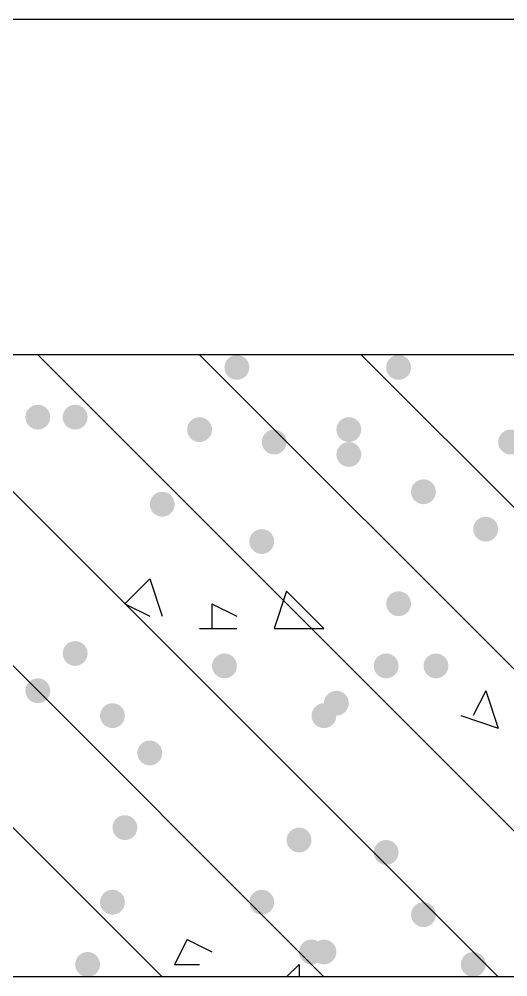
# Model space of a CAD drawing. Header units: inches. Extents: x 11 to 286, y 6 to 196.
# Drawn here: x 97.063 to 98.726, y 122.569 to 125.829 of the extents above; entities that cross this region are included whole.
import ezdxf

# ---------------------------------------------------------------- set-up
doc = ezdxf.new("R2010")
doc.units = ezdxf.units.IN
doc.header["$MEASUREMENT"] = 0
doc.layers.add('PDF_几何图形', color=7, linetype='Continuous')
doc.layers.add('PDF_实体填充', color=7, linetype='Continuous', true_color=0xffffff)

msp = doc.modelspace()

# ---------------------------------------------------------------- hatches: boundary and pattern name
at = {"layer": 'PDF_实体填充', "transparency": 33554559}
h = msp.add_hatch(color=7, dxfattribs=at)
edge = h.paths.add_edge_path(flags=0)
edge.add_spline(control_points=[(97.8464, 124.6434), (97.8464, 124.6202), (97.8274, 124.6011), (97.8041, 124.6011)], knot_values=[0, 0, 0, 0, 1, 1, 1, 1], degree=3, periodic=0)
edge.add_spline(control_points=[(97.8041, 124.6011), (97.7808, 124.6011), (97.7618, 124.6202), (97.7618, 124.6434)], knot_values=[0, 0, 0, 0, 1, 1, 1, 1], degree=3, periodic=0)
edge.add_line((97.7618, 124.6434), (97.7618, 124.6434))
edge.add_spline(control_points=[(97.7618, 124.6434), (97.7618, 124.6667), (97.7808, 124.6858), (97.8041, 124.6858)], knot_values=[0, 0, 0, 0, 1, 1, 1, 1], degree=3, periodic=0)
edge.add_spline(control_points=[(97.8041, 124.6858), (97.8274, 124.6858), (97.8464, 124.6667), (97.8464, 124.6434)], knot_values=[0, 0, 0, 0, 1, 1, 1, 1], degree=3, periodic=0)
edge.add_line((97.8464, 124.6434), (97.8464, 124.6434))
edge.add_line((97.8464, 124.6434), (97.8464, 124.6434))
h = msp.add_hatch(color=7, dxfattribs=at)
edge = h.paths.add_edge_path(flags=0)
edge.add_spline(control_points=[(98.3968, 124.6434), (98.3968, 124.6202), (98.3777, 124.6011), (98.3544, 124.6011)], knot_values=[0, 0, 0, 0, 1, 1, 1, 1], degree=3, periodic=0)
edge.add_spline(control_points=[(98.3544, 124.6011), (98.3312, 124.6011), (98.3121, 124.6202), (98.3121, 124.6434)], knot_values=[0, 0, 0, 0, 1, 1, 1, 1], degree=3, periodic=0)
edge.add_line((98.3121, 124.6434), (98.3121, 124.6434))
edge.add_spline(control_points=[(98.3121, 124.6434), (98.3121, 124.6667), (98.3312, 124.6858), (98.3544, 124.6858)], knot_values=[0, 0, 0, 0, 1, 1, 1, 1], degree=3, periodic=0)
edge.add_spline(control_points=[(98.3544, 124.6858), (98.3777, 124.6858), (98.3968, 124.6667), (98.3968, 124.6434)], knot_values=[0, 0, 0, 0, 1, 1, 1, 1], degree=3, periodic=0)
edge.add_line((98.3968, 124.6434), (98.3968, 124.6434))
edge.add_line((98.3968, 124.6434), (98.3968, 124.6434))
h = msp.add_hatch(color=7, dxfattribs=at)
edge = h.paths.add_edge_path(flags=0)
edge.add_spline(control_points=[(97.1691, 124.4741), (97.1691, 124.4508), (97.1501, 124.4318), (97.1268, 124.4318)], knot_values=[0, 0, 0, 0, 1, 1, 1, 1], degree=3, periodic=0)
edge.add_spline(control_points=[(97.1268, 124.4318), (97.1035, 124.4318), (97.0844, 124.4508), (97.0844, 124.4741)], knot_values=[0, 0, 0, 0, 1, 1, 1, 1], degree=3, periodic=0)
edge.add_line((97.0844, 124.4741), (97.0844, 124.4741))
edge.add_spline(control_points=[(97.0844, 124.4741), (97.0844, 124.4974), (97.1035, 124.5164), (97.1268, 124.5164)], knot_values=[0, 0, 0, 0, 1, 1, 1, 1], degree=3, periodic=0)
edge.add_spline(control_points=[(97.1268, 124.5164), (97.1501, 124.5164), (97.1691, 124.4974), (97.1691, 124.4741)], knot_values=[0, 0, 0, 0, 1, 1, 1, 1], degree=3, periodic=0)
edge.add_line((97.1691, 124.4741), (97.1691, 124.4741))
edge.add_line((97.1691, 124.4741), (97.1691, 124.4741))
h = msp.add_hatch(color=7, dxfattribs=at)
edge = h.paths.add_edge_path(flags=0)
edge.add_spline(control_points=[(97.2961, 124.4741), (97.2961, 124.4508), (97.2771, 124.4318), (97.2538, 124.4318)], knot_values=[0, 0, 0, 0, 1, 1, 1, 1], degree=3, periodic=0)
edge.add_spline(control_points=[(97.2538, 124.4318), (97.2305, 124.4318), (97.2114, 124.4508), (97.2114, 124.4741)], knot_values=[0, 0, 0, 0, 1, 1, 1, 1], degree=3, periodic=0)
edge.add_line((97.2114, 124.4741), (97.2114, 124.4741))
edge.add_spline(control_points=[(97.2114, 124.4741), (97.2114, 124.4974), (97.2305, 124.5164), (97.2538, 124.5164)], knot_values=[0, 0, 0, 0, 1, 1, 1, 1], degree=3, periodic=0)
edge.add_spline(control_points=[(97.2538, 124.5164), (97.2771, 124.5164), (97.2961, 124.4974), (97.2961, 124.4741)], knot_values=[0, 0, 0, 0, 1, 1, 1, 1], degree=3, periodic=0)
edge.add_line((97.2961, 124.4741), (97.2961, 124.4741))
edge.add_line((97.2961, 124.4741), (97.2961, 124.4741))
h = msp.add_hatch(color=7, dxfattribs=at)
edge = h.paths.add_edge_path(flags=0)
edge.add_spline(control_points=[(97.7194, 124.4318), (97.7194, 124.4085), (97.7004, 124.3894), (97.6771, 124.3894)], knot_values=[0, 0, 0, 0, 1, 1, 1, 1], degree=3, periodic=0)
edge.add_spline(control_points=[(97.6771, 124.3894), (97.6538, 124.3894), (97.6348, 124.4085), (97.6348, 124.4318)], knot_values=[0, 0, 0, 0, 1, 1, 1, 1], degree=3, periodic=0)
edge.add_line((97.6348, 124.4318), (97.6348, 124.4318))
edge.add_spline(control_points=[(97.6348, 124.4318), (97.6348, 124.4551), (97.6538, 124.4741), (97.6771, 124.4741)], knot_values=[0, 0, 0, 0, 1, 1, 1, 1], degree=3, periodic=0)
edge.add_spline(control_points=[(97.6771, 124.4741), (97.7004, 124.4741), (97.7194, 124.4551), (97.7194, 124.4318)], knot_values=[0, 0, 0, 0, 1, 1, 1, 1], degree=3, periodic=0)
edge.add_line((97.7194, 124.4318), (97.7194, 124.4318))
edge.add_line((97.7194, 124.4318), (97.7194, 124.4318))
h = msp.add_hatch(color=7, dxfattribs=at)
edge = h.paths.add_edge_path(flags=0)
edge.add_spline(control_points=[(98.2274, 124.4318), (98.2274, 124.4085), (98.2084, 124.3894), (98.1851, 124.3894)], knot_values=[0, 0, 0, 0, 1, 1, 1, 1], degree=3, periodic=0)
edge.add_spline(control_points=[(98.1851, 124.3894), (98.1618, 124.3894), (98.1428, 124.4085), (98.1428, 124.4318)], knot_values=[0, 0, 0, 0, 1, 1, 1, 1], degree=3, periodic=0)
edge.add_line((98.1428, 124.4318), (98.1428, 124.4318))
edge.add_spline(control_points=[(98.1428, 124.4318), (98.1428, 124.4551), (98.1618, 124.4741), (98.1851, 124.4741)], knot_values=[0, 0, 0, 0, 1, 1, 1, 1], degree=3, periodic=0)
edge.add_spline(control_points=[(98.1851, 124.4741), (98.2084, 124.4741), (98.2274, 124.4551), (98.2274, 124.4318)], knot_values=[0, 0, 0, 0, 1, 1, 1, 1], degree=3, periodic=0)
edge.add_line((98.2274, 124.4318), (98.2274, 124.4318))
edge.add_line((98.2274, 124.4318), (98.2274, 124.4318))
h = msp.add_hatch(color=7, dxfattribs=at)
edge = h.paths.add_edge_path(flags=0)
edge.add_spline(control_points=[(97.9734, 124.3894), (97.9734, 124.3662), (97.9544, 124.3471), (97.9311, 124.3471)], knot_values=[0, 0, 0, 0, 1, 1, 1, 1], degree=3, periodic=0)
edge.add_spline(control_points=[(97.9311, 124.3471), (97.9078, 124.3471), (97.8888, 124.3662), (97.8888, 124.3894)], knot_values=[0, 0, 0, 0, 1, 1, 1, 1], degree=3, periodic=0)
edge.add_line((97.8888, 124.3894), (97.8888, 124.3894))
edge.add_spline(control_points=[(97.8888, 124.3894), (97.8888, 124.4127), (97.9078, 124.4318), (97.9311, 124.4318)], knot_values=[0, 0, 0, 0, 1, 1, 1, 1], degree=3, periodic=0)
edge.add_spline(control_points=[(97.9311, 124.4318), (97.9544, 124.4318), (97.9734, 124.4127), (97.9734, 124.3894)], knot_values=[0, 0, 0, 0, 1, 1, 1, 1], degree=3, periodic=0)
edge.add_line((97.9734, 124.3894), (97.9734, 124.3894))
edge.add_line((97.9734, 124.3894), (97.9734, 124.3894))
h = msp.add_hatch(color=7, dxfattribs=at)
edge = h.paths.add_edge_path(flags=0)
edge.add_spline(control_points=[(98.7778, 124.3894), (98.7778, 124.3662), (98.7587, 124.3471), (98.7354, 124.3471)], knot_values=[0, 0, 0, 0, 1, 1, 1, 1], degree=3, periodic=0)
edge.add_spline(control_points=[(98.7354, 124.3471), (98.7122, 124.3471), (98.6931, 124.3662), (98.6931, 124.3894)], knot_values=[0, 0, 0, 0, 1, 1, 1, 1], degree=3, periodic=0)
edge.add_line((98.6931, 124.3894), (98.6931, 124.3894))
edge.add_spline(control_points=[(98.6931, 124.3894), (98.6931, 124.4127), (98.7122, 124.4318), (98.7354, 124.4318)], knot_values=[0, 0, 0, 0, 1, 1, 1, 1], degree=3, periodic=0)
edge.add_spline(control_points=[(98.7354, 124.4318), (98.7587, 124.4318), (98.7778, 124.4127), (98.7778, 124.3894)], knot_values=[0, 0, 0, 0, 1, 1, 1, 1], degree=3, periodic=0)
edge.add_line((98.7778, 124.3894), (98.7778, 124.3894))
edge.add_line((98.7778, 124.3894), (98.7778, 124.3894))
h = msp.add_hatch(color=7, dxfattribs=at)
edge = h.paths.add_edge_path(flags=0)
edge.add_spline(control_points=[(98.2274, 124.3471), (98.2274, 124.3238), (98.2084, 124.3048), (98.1851, 124.3048)], knot_values=[0, 0, 0, 0, 1, 1, 1, 1], degree=3, periodic=0)
edge.add_spline(control_points=[(98.1851, 124.3048), (98.1618, 124.3048), (98.1428, 124.3238), (98.1428, 124.3471)], knot_values=[0, 0, 0, 0, 1, 1, 1, 1], degree=3, periodic=0)
edge.add_line((98.1428, 124.3471), (98.1428, 124.3471))
edge.add_spline(control_points=[(98.1428, 124.3471), (98.1428, 124.3704), (98.1618, 124.3894), (98.1851, 124.3894)], knot_values=[0, 0, 0, 0, 1, 1, 1, 1], degree=3, periodic=0)
edge.add_spline(control_points=[(98.1851, 124.3894), (98.2084, 124.3894), (98.2274, 124.3704), (98.2274, 124.3471)], knot_values=[0, 0, 0, 0, 1, 1, 1, 1], degree=3, periodic=0)
edge.add_line((98.2274, 124.3471), (98.2274, 124.3471))
edge.add_line((98.2274, 124.3471), (98.2274, 124.3471))
h = msp.add_hatch(color=7, dxfattribs=at)
edge = h.paths.add_edge_path(flags=0)
edge.add_spline(control_points=[(98.4814, 124.2201), (98.4814, 124.1968), (98.4624, 124.1778), (98.4391, 124.1778)], knot_values=[0, 0, 0, 0, 1, 1, 1, 1], degree=3, periodic=0)
edge.add_spline(control_points=[(98.4391, 124.1778), (98.4158, 124.1778), (98.3968, 124.1968), (98.3968, 124.2201)], knot_values=[0, 0, 0, 0, 1, 1, 1, 1], degree=3, periodic=0)
edge.add_line((98.3968, 124.2201), (98.3968, 124.2201))
edge.add_spline(control_points=[(98.3968, 124.2201), (98.3968, 124.2434), (98.4158, 124.2624), (98.4391, 124.2624)], knot_values=[0, 0, 0, 0, 1, 1, 1, 1], degree=3, periodic=0)
edge.add_spline(control_points=[(98.4391, 124.2624), (98.4624, 124.2624), (98.4814, 124.2434), (98.4814, 124.2201)], knot_values=[0, 0, 0, 0, 1, 1, 1, 1], degree=3, periodic=0)
edge.add_line((98.4814, 124.2201), (98.4814, 124.2201))
edge.add_line((98.4814, 124.2201), (98.4814, 124.2201))
h = msp.add_hatch(color=7, dxfattribs=at)
edge = h.paths.add_edge_path(flags=0)
edge.add_spline(control_points=[(97.5924, 124.1778), (97.5924, 124.1545), (97.5734, 124.1354), (97.5501, 124.1354)], knot_values=[0, 0, 0, 0, 1, 1, 1, 1], degree=3, periodic=0)
edge.add_spline(control_points=[(97.5501, 124.1354), (97.5268, 124.1354), (97.5078, 124.1545), (97.5078, 124.1778)], knot_values=[0, 0, 0, 0, 1, 1, 1, 1], degree=3, periodic=0)
edge.add_line((97.5078, 124.1778), (97.5078, 124.1778))
edge.add_spline(control_points=[(97.5078, 124.1778), (97.5078, 124.2011), (97.5268, 124.2201), (97.5501, 124.2201)], knot_values=[0, 0, 0, 0, 1, 1, 1, 1], degree=3, periodic=0)
edge.add_spline(control_points=[(97.5501, 124.2201), (97.5734, 124.2201), (97.5924, 124.2011), (97.5924, 124.1778)], knot_values=[0, 0, 0, 0, 1, 1, 1, 1], degree=3, periodic=0)
edge.add_line((97.5924, 124.1778), (97.5924, 124.1778))
edge.add_line((97.5924, 124.1778), (97.5924, 124.1778))
h = msp.add_hatch(color=7, dxfattribs=at)
edge = h.paths.add_edge_path(flags=0)
edge.add_spline(control_points=[(98.6931, 124.0931), (98.6931, 124.0698), (98.6741, 124.0508), (98.6508, 124.0508)], knot_values=[0, 0, 0, 0, 1, 1, 1, 1], degree=3, periodic=0)
edge.add_spline(control_points=[(98.6508, 124.0508), (98.6275, 124.0508), (98.6084, 124.0698), (98.6084, 124.0931)], knot_values=[0, 0, 0, 0, 1, 1, 1, 1], degree=3, periodic=0)
edge.add_line((98.6084, 124.0931), (98.6084, 124.0931))
edge.add_spline(control_points=[(98.6084, 124.0931), (98.6084, 124.1164), (98.6275, 124.1354), (98.6508, 124.1354)], knot_values=[0, 0, 0, 0, 1, 1, 1, 1], degree=3, periodic=0)
edge.add_spline(control_points=[(98.6508, 124.1354), (98.6741, 124.1354), (98.6931, 124.1164), (98.6931, 124.0931)], knot_values=[0, 0, 0, 0, 1, 1, 1, 1], degree=3, periodic=0)
edge.add_line((98.6931, 124.0931), (98.6931, 124.0931))
edge.add_line((98.6931, 124.0931), (98.6931, 124.0931))
h = msp.add_hatch(color=7, dxfattribs=at)
edge = h.paths.add_edge_path(flags=0)
edge.add_spline(control_points=[(97.9311, 124.0508), (97.9311, 124.0275), (97.9121, 124.0084), (97.8888, 124.0084)], knot_values=[0, 0, 0, 0, 1, 1, 1, 1], degree=3, periodic=0)
edge.add_spline(control_points=[(97.8888, 124.0084), (97.8655, 124.0084), (97.8464, 124.0275), (97.8464, 124.0508)], knot_values=[0, 0, 0, 0, 1, 1, 1, 1], degree=3, periodic=0)
edge.add_line((97.8464, 124.0508), (97.8464, 124.0508))
edge.add_spline(control_points=[(97.8464, 124.0508), (97.8464, 124.0741), (97.8655, 124.0931), (97.8888, 124.0931)], knot_values=[0, 0, 0, 0, 1, 1, 1, 1], degree=3, periodic=0)
edge.add_spline(control_points=[(97.8888, 124.0931), (97.9121, 124.0931), (97.9311, 124.0741), (97.9311, 124.0508)], knot_values=[0, 0, 0, 0, 1, 1, 1, 1], degree=3, periodic=0)
edge.add_line((97.9311, 124.0508), (97.9311, 124.0508))
edge.add_line((97.9311, 124.0508), (97.9311, 124.0508))
h = msp.add_hatch(color=7, dxfattribs=at)
edge = h.paths.add_edge_path(flags=0)
edge.add_spline(control_points=[(98.3968, 123.8391), (98.3968, 123.8158), (98.3777, 123.7968), (98.3544, 123.7968)], knot_values=[0, 0, 0, 0, 1, 1, 1, 1], degree=3, periodic=0)
edge.add_spline(control_points=[(98.3544, 123.7968), (98.3312, 123.7968), (98.3121, 123.8158), (98.3121, 123.8391)], knot_values=[0, 0, 0, 0, 1, 1, 1, 1], degree=3, periodic=0)
edge.add_line((98.3121, 123.8391), (98.3121, 123.8391))
edge.add_spline(control_points=[(98.3121, 123.8391), (98.3121, 123.8624), (98.3312, 123.8814), (98.3544, 123.8814)], knot_values=[0, 0, 0, 0, 1, 1, 1, 1], degree=3, periodic=0)
edge.add_spline(control_points=[(98.3544, 123.8814), (98.3777, 123.8814), (98.3968, 123.8624), (98.3968, 123.8391)], knot_values=[0, 0, 0, 0, 1, 1, 1, 1], degree=3, periodic=0)
edge.add_line((98.3968, 123.8391), (98.3968, 123.8391))
edge.add_line((98.3968, 123.8391), (98.3968, 123.8391))
h = msp.add_hatch(color=7, dxfattribs=at)
edge = h.paths.add_edge_path(flags=0)
edge.add_spline(control_points=[(97.2961, 123.6698), (97.2961, 123.6465), (97.2771, 123.6274), (97.2538, 123.6274)], knot_values=[0, 0, 0, 0, 1, 1, 1, 1], degree=3, periodic=0)
edge.add_spline(control_points=[(97.2538, 123.6274), (97.2305, 123.6274), (97.2114, 123.6465), (97.2114, 123.6698)], knot_values=[0, 0, 0, 0, 1, 1, 1, 1], degree=3, periodic=0)
edge.add_line((97.2114, 123.6698), (97.2114, 123.6698))
edge.add_spline(control_points=[(97.2114, 123.6698), (97.2114, 123.6931), (97.2305, 123.7121), (97.2538, 123.7121)], knot_values=[0, 0, 0, 0, 1, 1, 1, 1], degree=3, periodic=0)
edge.add_spline(control_points=[(97.2538, 123.7121), (97.2771, 123.7121), (97.2961, 123.6931), (97.2961, 123.6698)], knot_values=[0, 0, 0, 0, 1, 1, 1, 1], degree=3, periodic=0)
edge.add_line((97.2961, 123.6698), (97.2961, 123.6698))
edge.add_line((97.2961, 123.6698), (97.2961, 123.6698))
h = msp.add_hatch(color=7, dxfattribs=at)
edge = h.paths.add_edge_path(flags=0)
edge.add_spline(control_points=[(97.8041, 123.6274), (97.8041, 123.6042), (97.7851, 123.5851), (97.7618, 123.5851)], knot_values=[0, 0, 0, 0, 1, 1, 1, 1], degree=3, periodic=0)
edge.add_spline(control_points=[(97.7618, 123.5851), (97.7385, 123.5851), (97.7194, 123.6042), (97.7194, 123.6274)], knot_values=[0, 0, 0, 0, 1, 1, 1, 1], degree=3, periodic=0)
edge.add_line((97.7194, 123.6274), (97.7194, 123.6274))
edge.add_spline(control_points=[(97.7194, 123.6274), (97.7194, 123.6507), (97.7385, 123.6698), (97.7618, 123.6698)], knot_values=[0, 0, 0, 0, 1, 1, 1, 1], degree=3, periodic=0)
edge.add_spline(control_points=[(97.7618, 123.6698), (97.7851, 123.6698), (97.8041, 123.6507), (97.8041, 123.6274)], knot_values=[0, 0, 0, 0, 1, 1, 1, 1], degree=3, periodic=0)
edge.add_line((97.8041, 123.6274), (97.8041, 123.6274))
edge.add_line((97.8041, 123.6274), (97.8041, 123.6274))
h = msp.add_hatch(color=7, dxfattribs=at)
edge = h.paths.add_edge_path(flags=0)
edge.add_spline(control_points=[(98.3544, 123.6274), (98.3544, 123.6042), (98.3354, 123.5851), (98.3121, 123.5851)], knot_values=[0, 0, 0, 0, 1, 1, 1, 1], degree=3, periodic=0)
edge.add_spline(control_points=[(98.3121, 123.5851), (98.2888, 123.5851), (98.2698, 123.6042), (98.2698, 123.6274)], knot_values=[0, 0, 0, 0, 1, 1, 1, 1], degree=3, periodic=0)
edge.add_line((98.2698, 123.6274), (98.2698, 123.6274))
edge.add_spline(control_points=[(98.2698, 123.6274), (98.2698, 123.6507), (98.2888, 123.6698), (98.3121, 123.6698)], knot_values=[0, 0, 0, 0, 1, 1, 1, 1], degree=3, periodic=0)
edge.add_spline(control_points=[(98.3121, 123.6698), (98.3354, 123.6698), (98.3544, 123.6507), (98.3544, 123.6274)], knot_values=[0, 0, 0, 0, 1, 1, 1, 1], degree=3, periodic=0)
edge.add_line((98.3544, 123.6274), (98.3544, 123.6274))
edge.add_line((98.3544, 123.6274), (98.3544, 123.6274))
h = msp.add_hatch(color=7, dxfattribs=at)
edge = h.paths.add_edge_path(flags=0)
edge.add_spline(control_points=[(98.5238, 123.6274), (98.5238, 123.6042), (98.5047, 123.5851), (98.4814, 123.5851)], knot_values=[0, 0, 0, 0, 1, 1, 1, 1], degree=3, periodic=0)
edge.add_spline(control_points=[(98.4814, 123.5851), (98.4582, 123.5851), (98.4391, 123.6042), (98.4391, 123.6274)], knot_values=[0, 0, 0, 0, 1, 1, 1, 1], degree=3, periodic=0)
edge.add_line((98.4391, 123.6274), (98.4391, 123.6274))
edge.add_spline(control_points=[(98.4391, 123.6274), (98.4391, 123.6507), (98.4582, 123.6698), (98.4814, 123.6698)], knot_values=[0, 0, 0, 0, 1, 1, 1, 1], degree=3, periodic=0)
edge.add_spline(control_points=[(98.4814, 123.6698), (98.5047, 123.6698), (98.5238, 123.6507), (98.5238, 123.6274)], knot_values=[0, 0, 0, 0, 1, 1, 1, 1], degree=3, periodic=0)
edge.add_line((98.5238, 123.6274), (98.5238, 123.6274))
edge.add_line((98.5238, 123.6274), (98.5238, 123.6274))
h = msp.add_hatch(color=7, dxfattribs=at)
edge = h.paths.add_edge_path(flags=0)
edge.add_spline(control_points=[(97.1691, 123.5428), (97.1691, 123.5195), (97.1501, 123.5004), (97.1268, 123.5004)], knot_values=[0, 0, 0, 0, 1, 1, 1, 1], degree=3, periodic=0)
edge.add_spline(control_points=[(97.1268, 123.5004), (97.1035, 123.5004), (97.0844, 123.5195), (97.0844, 123.5428)], knot_values=[0, 0, 0, 0, 1, 1, 1, 1], degree=3, periodic=0)
edge.add_line((97.0844, 123.5428), (97.0844, 123.5428))
edge.add_spline(control_points=[(97.0844, 123.5428), (97.0844, 123.5661), (97.1035, 123.5851), (97.1268, 123.5851)], knot_values=[0, 0, 0, 0, 1, 1, 1, 1], degree=3, periodic=0)
edge.add_spline(control_points=[(97.1268, 123.5851), (97.1501, 123.5851), (97.1691, 123.5661), (97.1691, 123.5428)], knot_values=[0, 0, 0, 0, 1, 1, 1, 1], degree=3, periodic=0)
edge.add_line((97.1691, 123.5428), (97.1691, 123.5428))
edge.add_line((97.1691, 123.5428), (97.1691, 123.5428))
h = msp.add_hatch(color=7, dxfattribs=at)
edge = h.paths.add_edge_path(flags=0)
edge.add_spline(control_points=[(98.1851, 123.5004), (98.1851, 123.4772), (98.1661, 123.4581), (98.1428, 123.4581)], knot_values=[0, 0, 0, 0, 1, 1, 1, 1], degree=3, periodic=0)
edge.add_spline(control_points=[(98.1428, 123.4581), (98.1195, 123.4581), (98.1004, 123.4772), (98.1004, 123.5004)], knot_values=[0, 0, 0, 0, 1, 1, 1, 1], degree=3, periodic=0)
edge.add_line((98.1004, 123.5004), (98.1004, 123.5004))
edge.add_spline(control_points=[(98.1004, 123.5004), (98.1004, 123.5237), (98.1195, 123.5428), (98.1428, 123.5428)], knot_values=[0, 0, 0, 0, 1, 1, 1, 1], degree=3, periodic=0)
edge.add_spline(control_points=[(98.1428, 123.5428), (98.1661, 123.5428), (98.1851, 123.5237), (98.1851, 123.5004)], knot_values=[0, 0, 0, 0, 1, 1, 1, 1], degree=3, periodic=0)
edge.add_line((98.1851, 123.5004), (98.1851, 123.5004))
edge.add_line((98.1851, 123.5004), (98.1851, 123.5004))
h = msp.add_hatch(color=7, dxfattribs=at)
edge = h.paths.add_edge_path(flags=0)
edge.add_spline(control_points=[(97.4231, 123.4581), (97.4231, 123.4348), (97.4041, 123.4158), (97.3808, 123.4158)], knot_values=[0, 0, 0, 0, 1, 1, 1, 1], degree=3, periodic=0)
edge.add_spline(control_points=[(97.3808, 123.4158), (97.3575, 123.4158), (97.3384, 123.4348), (97.3384, 123.4581)], knot_values=[0, 0, 0, 0, 1, 1, 1, 1], degree=3, periodic=0)
edge.add_line((97.3384, 123.4581), (97.3384, 123.4581))
edge.add_spline(control_points=[(97.3384, 123.4581), (97.3384, 123.4814), (97.3575, 123.5004), (97.3808, 123.5004)], knot_values=[0, 0, 0, 0, 1, 1, 1, 1], degree=3, periodic=0)
edge.add_spline(control_points=[(97.3808, 123.5004), (97.4041, 123.5004), (97.4231, 123.4814), (97.4231, 123.4581)], knot_values=[0, 0, 0, 0, 1, 1, 1, 1], degree=3, periodic=0)
edge.add_line((97.4231, 123.4581), (97.4231, 123.4581))
edge.add_line((97.4231, 123.4581), (97.4231, 123.4581))
h = msp.add_hatch(color=7, dxfattribs=at)
edge = h.paths.add_edge_path(flags=0)
edge.add_spline(control_points=[(98.1428, 123.4581), (98.1428, 123.4348), (98.1237, 123.4158), (98.1004, 123.4158)], knot_values=[0, 0, 0, 0, 1, 1, 1, 1], degree=3, periodic=0)
edge.add_spline(control_points=[(98.1004, 123.4158), (98.0772, 123.4158), (98.0581, 123.4348), (98.0581, 123.4581)], knot_values=[0, 0, 0, 0, 1, 1, 1, 1], degree=3, periodic=0)
edge.add_line((98.0581, 123.4581), (98.0581, 123.4581))
edge.add_spline(control_points=[(98.0581, 123.4581), (98.0581, 123.4814), (98.0772, 123.5004), (98.1004, 123.5004)], knot_values=[0, 0, 0, 0, 1, 1, 1, 1], degree=3, periodic=0)
edge.add_spline(control_points=[(98.1004, 123.5004), (98.1237, 123.5004), (98.1428, 123.4814), (98.1428, 123.4581)], knot_values=[0, 0, 0, 0, 1, 1, 1, 1], degree=3, periodic=0)
edge.add_line((98.1428, 123.4581), (98.1428, 123.4581))
edge.add_line((98.1428, 123.4581), (98.1428, 123.4581))
h = msp.add_hatch(color=7, dxfattribs=at)
edge = h.paths.add_edge_path(flags=0)
edge.add_spline(control_points=[(97.5501, 123.3311), (97.5501, 123.3078), (97.5311, 123.2888), (97.5078, 123.2888)], knot_values=[0, 0, 0, 0, 1, 1, 1, 1], degree=3, periodic=0)
edge.add_spline(control_points=[(97.5078, 123.2888), (97.4845, 123.2888), (97.4654, 123.3078), (97.4654, 123.3311)], knot_values=[0, 0, 0, 0, 1, 1, 1, 1], degree=3, periodic=0)
edge.add_line((97.4654, 123.3311), (97.4654, 123.3311))
edge.add_spline(control_points=[(97.4654, 123.3311), (97.4654, 123.3544), (97.4845, 123.3734), (97.5078, 123.3734)], knot_values=[0, 0, 0, 0, 1, 1, 1, 1], degree=3, periodic=0)
edge.add_spline(control_points=[(97.5078, 123.3734), (97.5311, 123.3734), (97.5501, 123.3544), (97.5501, 123.3311)], knot_values=[0, 0, 0, 0, 1, 1, 1, 1], degree=3, periodic=0)
edge.add_line((97.5501, 123.3311), (97.5501, 123.3311))
edge.add_line((97.5501, 123.3311), (97.5501, 123.3311))
h = msp.add_hatch(color=7, dxfattribs=at)
edge = h.paths.add_edge_path(flags=0)
edge.add_spline(control_points=[(97.4654, 123.0771), (97.4654, 123.0538), (97.4464, 123.0348), (97.4231, 123.0348)], knot_values=[0, 0, 0, 0, 1, 1, 1, 1], degree=3, periodic=0)
edge.add_spline(control_points=[(97.4231, 123.0348), (97.3998, 123.0348), (97.3808, 123.0538), (97.3808, 123.0771)], knot_values=[0, 0, 0, 0, 1, 1, 1, 1], degree=3, periodic=0)
edge.add_line((97.3808, 123.0771), (97.3808, 123.0771))
edge.add_spline(control_points=[(97.3808, 123.0771), (97.3808, 123.1004), (97.3998, 123.1194), (97.4231, 123.1194)], knot_values=[0, 0, 0, 0, 1, 1, 1, 1], degree=3, periodic=0)
edge.add_spline(control_points=[(97.4231, 123.1194), (97.4464, 123.1194), (97.4654, 123.1004), (97.4654, 123.0771)], knot_values=[0, 0, 0, 0, 1, 1, 1, 1], degree=3, periodic=0)
edge.add_line((97.4654, 123.0771), (97.4654, 123.0771))
edge.add_line((97.4654, 123.0771), (97.4654, 123.0771))
h = msp.add_hatch(color=7, dxfattribs=at)
edge = h.paths.add_edge_path(flags=0)
edge.add_spline(control_points=[(98.0581, 123.0348), (98.0581, 123.0115), (98.0391, 122.9924), (98.0158, 122.9924)], knot_values=[0, 0, 0, 0, 1, 1, 1, 1], degree=3, periodic=0)
edge.add_spline(control_points=[(98.0158, 122.9924), (97.9925, 122.9924), (97.9734, 123.0115), (97.9734, 123.0348)], knot_values=[0, 0, 0, 0, 1, 1, 1, 1], degree=3, periodic=0)
edge.add_line((97.9734, 123.0348), (97.9734, 123.0348))
edge.add_spline(control_points=[(97.9734, 123.0348), (97.9734, 123.0581), (97.9925, 123.0771), (98.0158, 123.0771)], knot_values=[0, 0, 0, 0, 1, 1, 1, 1], degree=3, periodic=0)
edge.add_spline(control_points=[(98.0158, 123.0771), (98.0391, 123.0771), (98.0581, 123.0581), (98.0581, 123.0348)], knot_values=[0, 0, 0, 0, 1, 1, 1, 1], degree=3, periodic=0)
edge.add_line((98.0581, 123.0348), (98.0581, 123.0348))
edge.add_line((98.0581, 123.0348), (98.0581, 123.0348))
h = msp.add_hatch(color=7, dxfattribs=at)
edge = h.paths.add_edge_path(flags=0)
edge.add_spline(control_points=[(98.3544, 122.9924), (98.3544, 122.9692), (98.3354, 122.9501), (98.3121, 122.9501)], knot_values=[0, 0, 0, 0, 1, 1, 1, 1], degree=3, periodic=0)
edge.add_spline(control_points=[(98.3121, 122.9501), (98.2888, 122.9501), (98.2698, 122.9692), (98.2698, 122.9924)], knot_values=[0, 0, 0, 0, 1, 1, 1, 1], degree=3, periodic=0)
edge.add_line((98.2698, 122.9924), (98.2698, 122.9924))
edge.add_spline(control_points=[(98.2698, 122.9924), (98.2698, 123.0157), (98.2888, 123.0348), (98.3121, 123.0348)], knot_values=[0, 0, 0, 0, 1, 1, 1, 1], degree=3, periodic=0)
edge.add_spline(control_points=[(98.3121, 123.0348), (98.3354, 123.0348), (98.3544, 123.0157), (98.3544, 122.9924)], knot_values=[0, 0, 0, 0, 1, 1, 1, 1], degree=3, periodic=0)
edge.add_line((98.3544, 122.9924), (98.3544, 122.9924))
edge.add_line((98.3544, 122.9924), (98.3544, 122.9924))
h = msp.add_hatch(color=7, dxfattribs=at)
edge = h.paths.add_edge_path(flags=0)
edge.add_spline(control_points=[(97.4231, 122.8231), (97.4231, 122.7998), (97.4041, 122.7808), (97.3808, 122.7808)], knot_values=[0, 0, 0, 0, 1, 1, 1, 1], degree=3, periodic=0)
edge.add_spline(control_points=[(97.3808, 122.7808), (97.3575, 122.7808), (97.3384, 122.7998), (97.3384, 122.8231)], knot_values=[0, 0, 0, 0, 1, 1, 1, 1], degree=3, periodic=0)
edge.add_line((97.3384, 122.8231), (97.3384, 122.8231))
edge.add_spline(control_points=[(97.3384, 122.8231), (97.3384, 122.8464), (97.3575, 122.8654), (97.3808, 122.8654)], knot_values=[0, 0, 0, 0, 1, 1, 1, 1], degree=3, periodic=0)
edge.add_spline(control_points=[(97.3808, 122.8654), (97.4041, 122.8654), (97.4231, 122.8464), (97.4231, 122.8231)], knot_values=[0, 0, 0, 0, 1, 1, 1, 1], degree=3, periodic=0)
edge.add_line((97.4231, 122.8231), (97.4231, 122.8231))
edge.add_line((97.4231, 122.8231), (97.4231, 122.8231))
h = msp.add_hatch(color=7, dxfattribs=at)
edge = h.paths.add_edge_path(flags=0)
edge.add_spline(control_points=[(97.9311, 122.8231), (97.9311, 122.7998), (97.9121, 122.7808), (97.8888, 122.7808)], knot_values=[0, 0, 0, 0, 1, 1, 1, 1], degree=3, periodic=0)
edge.add_spline(control_points=[(97.8888, 122.7808), (97.8655, 122.7808), (97.8464, 122.7998), (97.8464, 122.8231)], knot_values=[0, 0, 0, 0, 1, 1, 1, 1], degree=3, periodic=0)
edge.add_line((97.8464, 122.8231), (97.8464, 122.8231))
edge.add_spline(control_points=[(97.8464, 122.8231), (97.8464, 122.8464), (97.8655, 122.8654), (97.8888, 122.8654)], knot_values=[0, 0, 0, 0, 1, 1, 1, 1], degree=3, periodic=0)
edge.add_spline(control_points=[(97.8888, 122.8654), (97.9121, 122.8654), (97.9311, 122.8464), (97.9311, 122.8231)], knot_values=[0, 0, 0, 0, 1, 1, 1, 1], degree=3, periodic=0)
edge.add_line((97.9311, 122.8231), (97.9311, 122.8231))
edge.add_line((97.9311, 122.8231), (97.9311, 122.8231))
h = msp.add_hatch(color=7, dxfattribs=at)
edge = h.paths.add_edge_path(flags=0)
edge.add_spline(control_points=[(98.4814, 122.7808), (98.4814, 122.7575), (98.4624, 122.7384), (98.4391, 122.7384)], knot_values=[0, 0, 0, 0, 1, 1, 1, 1], degree=3, periodic=0)
edge.add_spline(control_points=[(98.4391, 122.7384), (98.4158, 122.7384), (98.3968, 122.7575), (98.3968, 122.7808)], knot_values=[0, 0, 0, 0, 1, 1, 1, 1], degree=3, periodic=0)
edge.add_line((98.3968, 122.7808), (98.3968, 122.7808))
edge.add_spline(control_points=[(98.3968, 122.7808), (98.3968, 122.8041), (98.4158, 122.8231), (98.4391, 122.8231)], knot_values=[0, 0, 0, 0, 1, 1, 1, 1], degree=3, periodic=0)
edge.add_spline(control_points=[(98.4391, 122.8231), (98.4624, 122.8231), (98.4814, 122.8041), (98.4814, 122.7808)], knot_values=[0, 0, 0, 0, 1, 1, 1, 1], degree=3, periodic=0)
edge.add_line((98.4814, 122.7808), (98.4814, 122.7808))
edge.add_line((98.4814, 122.7808), (98.4814, 122.7808))
h = msp.add_hatch(color=7, dxfattribs=at)
edge = h.paths.add_edge_path(flags=0)
edge.add_spline(control_points=[(98.1004, 122.6538), (98.1004, 122.6305), (98.0814, 122.6114), (98.0581, 122.6114)], knot_values=[0, 0, 0, 0, 1, 1, 1, 1], degree=3, periodic=0)
edge.add_spline(control_points=[(98.0581, 122.6114), (98.0348, 122.6114), (98.0158, 122.6305), (98.0158, 122.6538)], knot_values=[0, 0, 0, 0, 1, 1, 1, 1], degree=3, periodic=0)
edge.add_line((98.0158, 122.6538), (98.0158, 122.6538))
edge.add_spline(control_points=[(98.0158, 122.6538), (98.0158, 122.6771), (98.0348, 122.6961), (98.0581, 122.6961)], knot_values=[0, 0, 0, 0, 1, 1, 1, 1], degree=3, periodic=0)
edge.add_spline(control_points=[(98.0581, 122.6961), (98.0814, 122.6961), (98.1004, 122.6771), (98.1004, 122.6538)], knot_values=[0, 0, 0, 0, 1, 1, 1, 1], degree=3, periodic=0)
edge.add_line((98.1004, 122.6538), (98.1004, 122.6538))
edge.add_line((98.1004, 122.6538), (98.1004, 122.6538))
h = msp.add_hatch(color=7, dxfattribs=at)
edge = h.paths.add_edge_path(flags=0)
edge.add_spline(control_points=[(98.1428, 122.6538), (98.1428, 122.6305), (98.1237, 122.6114), (98.1004, 122.6114)], knot_values=[0, 0, 0, 0, 1, 1, 1, 1], degree=3, periodic=0)
edge.add_spline(control_points=[(98.1004, 122.6114), (98.0772, 122.6114), (98.0581, 122.6305), (98.0581, 122.6538)], knot_values=[0, 0, 0, 0, 1, 1, 1, 1], degree=3, periodic=0)
edge.add_line((98.0581, 122.6538), (98.0581, 122.6538))
edge.add_spline(control_points=[(98.0581, 122.6538), (98.0581, 122.6771), (98.0772, 122.6961), (98.1004, 122.6961)], knot_values=[0, 0, 0, 0, 1, 1, 1, 1], degree=3, periodic=0)
edge.add_spline(control_points=[(98.1004, 122.6961), (98.1237, 122.6961), (98.1428, 122.6771), (98.1428, 122.6538)], knot_values=[0, 0, 0, 0, 1, 1, 1, 1], degree=3, periodic=0)
edge.add_line((98.1428, 122.6538), (98.1428, 122.6538))
edge.add_line((98.1428, 122.6538), (98.1428, 122.6538))
h = msp.add_hatch(color=7, dxfattribs=at)
edge = h.paths.add_edge_path(flags=0)
edge.add_spline(control_points=[(97.3384, 122.6114), (97.3384, 122.5882), (97.3194, 122.5691), (97.2961, 122.5691)], knot_values=[0, 0, 0, 0, 1, 1, 1, 1], degree=3, periodic=0)
edge.add_spline(control_points=[(97.2961, 122.5691), (97.2728, 122.5691), (97.2538, 122.5882), (97.2538, 122.6114)], knot_values=[0, 0, 0, 0, 1, 1, 1, 1], degree=3, periodic=0)
edge.add_line((97.2538, 122.6114), (97.2538, 122.6114))
edge.add_spline(control_points=[(97.2538, 122.6114), (97.2538, 122.6347), (97.2728, 122.6538), (97.2961, 122.6538)], knot_values=[0, 0, 0, 0, 1, 1, 1, 1], degree=3, periodic=0)
edge.add_spline(control_points=[(97.2961, 122.6538), (97.3194, 122.6538), (97.3384, 122.6347), (97.3384, 122.6114)], knot_values=[0, 0, 0, 0, 1, 1, 1, 1], degree=3, periodic=0)
edge.add_line((97.3384, 122.6114), (97.3384, 122.6114))
edge.add_line((97.3384, 122.6114), (97.3384, 122.6114))
h = msp.add_hatch(color=7, dxfattribs=at)
edge = h.paths.add_edge_path(flags=0)
edge.add_spline(control_points=[(98.6508, 122.6114), (98.6508, 122.5882), (98.6317, 122.5691), (98.6084, 122.5691)], knot_values=[0, 0, 0, 0, 1, 1, 1, 1], degree=3, periodic=0)
edge.add_spline(control_points=[(98.6084, 122.5691), (98.5852, 122.5691), (98.5661, 122.5882), (98.5661, 122.6114)], knot_values=[0, 0, 0, 0, 1, 1, 1, 1], degree=3, periodic=0)
edge.add_line((98.5661, 122.6114), (98.5661, 122.6114))
edge.add_spline(control_points=[(98.5661, 122.6114), (98.5661, 122.6347), (98.5852, 122.6538), (98.6084, 122.6538)], knot_values=[0, 0, 0, 0, 1, 1, 1, 1], degree=3, periodic=0)
edge.add_spline(control_points=[(98.6084, 122.6538), (98.6317, 122.6538), (98.6508, 122.6347), (98.6508, 122.6114)], knot_values=[0, 0, 0, 0, 1, 1, 1, 1], degree=3, periodic=0)
edge.add_line((98.6508, 122.6114), (98.6508, 122.6114))
edge.add_line((98.6508, 122.6114), (98.6508, 122.6114))

# ---------------------------------------------------------------- linework, layer by layer
at = {"layer": 'PDF_几何图形'}
for p, q in [((122.9078, 124.6858), (68.6788, 124.6858)), ((95.4334, 124.6858), (97.5501, 122.5691)), ((95.9838, 124.6858), (98.1004, 122.5691)), ((96.5764, 124.6858), (98.6931, 122.5691)), ((97.1268, 124.6858), (99.2434, 122.5691)), ((97.6771, 124.6858), (99.7938, 122.5691)), ((98.2274, 124.6858), (100.3441, 122.5691)), ((97.5078, 123.9238), (97.4231, 123.8391)), ((97.5078, 123.9238), (97.5501, 123.7968)), ((97.9734, 123.8814), (97.9311, 123.7544)), ((97.9734, 123.8814), (98.1004, 123.7544)), ((97.4231, 123.8391), (97.5078, 123.7968)), ((97.7194, 123.8391), (97.8041, 123.7968)), ((97.7194, 123.8391), (97.7194, 123.7544)), ((97.6771, 123.7544), (97.8041, 123.7544)), ((97.9311, 123.7544), (98.1004, 123.7544)), ((98.6508, 123.5428), (98.6084, 123.4581)), ((98.6508, 123.5428), (98.6931, 123.4158)), ((98.5661, 123.4581), (98.6931, 123.4158)), ((97.6348, 122.6961), (97.5924, 122.6114)), ((97.6348, 122.6961), (97.7194, 122.6538)), ((97.5924, 122.6114), (97.6771, 122.6114)), ((98.0158, 122.6114), (97.9734, 122.5691)), ((98.0158, 122.6114), (98.0158, 122.5691)), ((122.9078, 122.5691), (66.0964, 122.5691))]:
    msp.add_line(p, q, dxfattribs=at)
msp.add_lwpolyline([(92.4278, 125.8288), (91.2848, 124.6858), (90.1418, 125.8288), (99.5821, 125.8288)], dxfattribs=at)

doc.saveas('drawing.dxf')
